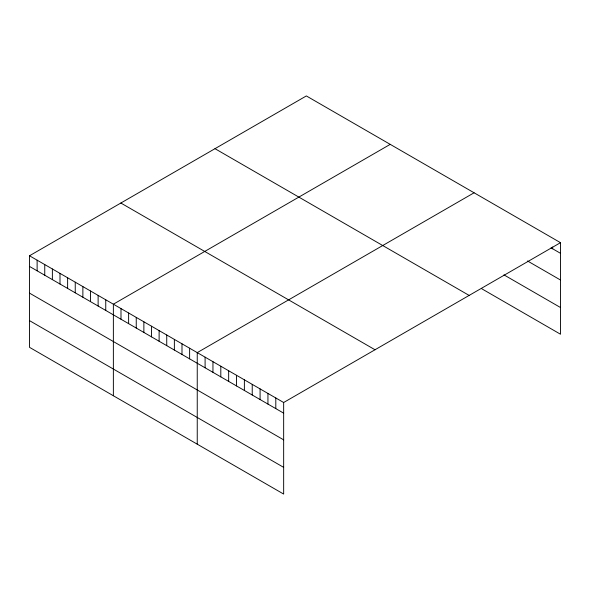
<?xml version="1.0" encoding="UTF-8"?>
<svg xmlns="http://www.w3.org/2000/svg" width="590" height="590" viewBox="0 0 590 590"><rect width="100%" height="100%" fill="white"/><g stroke="black" fill="none" stroke-linecap="round" stroke-linejoin="round"><path stroke-width="0.89" d="M560.5 242.674L283.657 402.505L283.657 494.066L29.5 347.326L29.5 255.772L306.343 95.934L560.5 242.674L560.5 334.228L481.942 288.871M390.219 144.358L113.369 304.197L113.369 395.75M474.087 192.782L197.244 352.614L197.244 444.174M551.075 247.874L560.5 253.317M527.504 260.964L560.5 280.014M503.941 274.874L560.5 307.53M214.989 148.68L469.139 295.42M120.862 203.026L375.011 349.759M29.5 255.772L283.657 402.505M29.5 266.415L283.657 413.148M29.5 293.112L283.657 439.852M29.5 320.628L283.657 467.361M552.646 247.004L552.646 248.781M275.803 397.97L275.803 408.612M267.941 393.434L267.941 404.076M260.087 388.899L260.087 399.541M252.232 384.363L252.232 395.005M244.378 379.827L244.378 390.469M236.524 375.292L236.524 385.934M228.662 370.756L228.662 381.398M220.808 366.22L220.808 376.863M212.953 361.685L212.953 372.327M205.099 357.149L205.099 367.791M189.619 348.211L189.619 358.853M181.993 343.815L181.993 354.457M174.367 339.412L174.367 350.054M166.741 335.009L166.741 345.651M159.116 330.606L159.116 341.249M151.497 326.204L151.497 336.846M143.872 321.801L143.872 332.443M136.246 317.398L136.246 328.04M128.62 312.995L128.62 323.637M120.994 308.592L120.994 319.234M105.75 299.794L105.75 310.436M98.124 295.391L98.124 306.033M90.499 290.988L90.499 301.63M82.873 286.585L82.873 297.227M75.247 282.182L75.247 292.824M67.621 277.779L67.621 288.421M59.996 273.377L59.996 284.019M52.377 268.974L52.377 279.616M44.752 264.578L44.752 275.22M37.126 260.175L37.126 270.817"/></g></svg>
